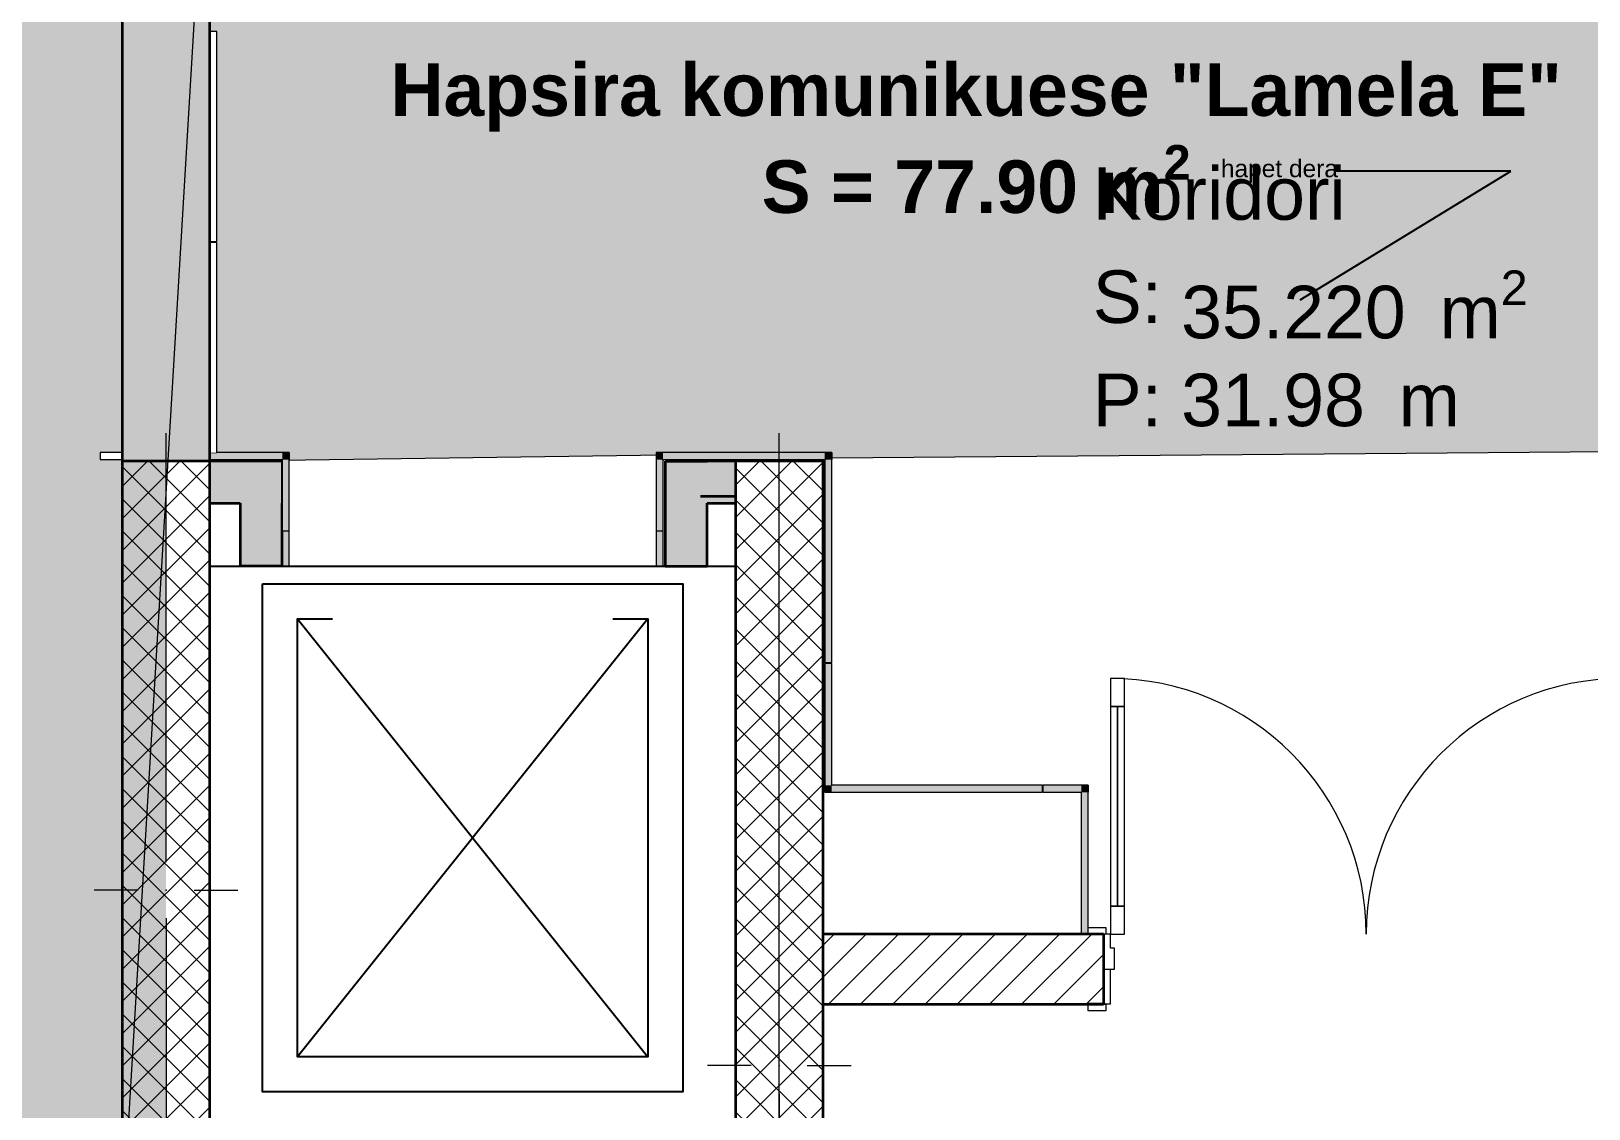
# Model space of a CAD drawing. Header units: millimetres. Extents: x -5491 to 122470, y -101890 to 30952.
# Drawn here: x 11340 to 15785, y -13250 to -10173 of the extents above; entities that cross this region are included whole.
import ezdxf
from ezdxf.enums import TextEntityAlignment as Align

# ---------------------------------------------------------------- set-up
doc = ezdxf.new("R2010")
doc.units = ezdxf.units.MM
doc.header["$MEASUREMENT"] = 0
doc.linetypes.add('Wipeout_Contour', pattern=[1000, 0, -1000])
for name, color, linetype in [('-  Pllakat_koridore_E', 7, 'Continuous'), ('- lokalet e', 7, 'Continuous'), ('- Pllakat_koridore_CD', 7, 'Continuous'), ('A - Muret', 7, 'Continuous'), ('A - Pllaka Suteren', 7, 'Continuous'), ('A - Shtyllat', 7, 'Continuous')]:
    doc.layers.add(name, color=color, linetype=linetype)
for name, color, linetype, lineweight, true_color in [('-  Pllakat_koridore_E_Pen_No__145', 7, 'Continuous', 20, 0x0077b0), ('- Pllakat_koridore_CD_Pen_No__145', 7, 'Continuous', 20, 0x0077b0), ('A - Fill Zone_Pen_No__82', 7, 'Continuous', 20, 0xaaaaaa), ('Annotation - Label_Pen_No__4', 7, 'Continuous', 20, 0x029e21), ('ARCHICAD Doors_Pen_No__108', 7, 'Continuous', 13, 0xfd8379)]:
    doc.layers.add(name, color=color, linetype=linetype, lineweight=lineweight, true_color=true_color)
for name, color, linetype, lineweight in [('-  Pllakat_koridore_E_Pen_No__7', 7, 'Continuous', 35), ('- lokalet e_Pen_No__132', 255, 'Continuous', 0), ('0_Pen_No__132', 255, 'Continuous', 0), ('2D Drafting - General_Pen_No__42', 8, 'Continuous', 25), ('A - Muret_Pen_No__7', 7, 'Continuous', 35), ('A - Pllaka Suteren_Pen_No__42', 8, 'Continuous', 25), ('A - Shtyllat_Pen_No__1', 7, 'Continuous', 13), ('A - Shtyllat_Pen_No__7', 7, 'Continuous', 35), ('Annotation - Text_Pen_No__42', 8, 'Continuous', 25), ('ARCHICAD Zone Stamps_Pen_No__1', 7, 'Continuous', 13)]:
    doc.layers.add(name, color=color, linetype=linetype, lineweight=lineweight)
doc.styles.add('GENERATED_STYLE_1', font='')
doc.styles.add('GENERATED_STYLE_2', font='')
doc.styles.get('GENERATED_STYLE_1').set_extended_font_data('Arial')
doc.styles.get('GENERATED_STYLE_2').set_extended_font_data('Arial', bold=True)
doc.dimstyles.new('GENERATED_STYLE__5', dxfattribs={"dimtxt": 0.18, "dimasz": 91.2, "dimexe": 0.18, "dimexo": 0.0625, "dimgap": 0, "dimtad": 0, "dimtih": 1, "dimtoh": 1, "dimdec": 4, "dimzin": 0, "dimdsep": 46, "dimcen": 0.09, "dimadec": 0, "dimazin": 0, "dimtfac": 1, "dimtdec": 4, "dimtmove": 0, "dimatfit": 3, "dimldrblk": 'ARROWHEAD_5', "dimfxl": 1, "dimtolj": 1, "dimtzin": 0, "dimarcsym": 0})
pattern_1 = [(45, (0, 0), (-45.96194, 45.96194), [])]
pattern_2 = [(45, (0, 0), (-45.96194, 45.96194), []), (135, (0, 0), (45.96194, 45.96194), [])]

# ---------------------------------------------------------------- blocks, each defined once
blk = doc.blocks.new('Banjo_A - P26_3', base_point=(8468.8, -14650.8))
at = {"layer": '- lokalet e', "linetype": 'Continuous', "lineweight": 0, "true_color": 0x3f3f3f}
blk.add_hatch(color=250, dxfattribs=at).paths.add_polyline_path([(13322.5, -18945.8), (13350, -19000.8), (13350, -13600.8), (11600, -13600.8), (11850, -9400.8), (13600, -9400.8), (13600, 0), (0, 0), (55, -8580.8), (-1795, -8580.8), (-1795, -18945.8)])
at = {"layer": 'ARCHICAD Zone Stamps_Pen_No__1', "color": 7, "lineweight": 13, "style": 'GENERATED_STYLE_1'}
for tag, p in [('DUMMY_849', (8344.1, -14238.3)), ('ROOM_NAME', (7820.3, -14272.5)), ('floorCode', (7820.3, -14567.2)), ('stFloorCovering', (8083.6, -14567.2)), ('measuredAreaCode', (7820.3, -14861.8))]:
    blk.add_attdef(tag, text='', height=150, dxfattribs=at).set_placement(p, align=Align.TOP_LEFT)
blk = doc.blocks.new('Koridori_A - P34_11', base_point=(14961.2, -10939.6))
at = {"linetype": 'Continuous', "lineweight": 0, "true_color": 0x3f3f3f}
blk.add_hatch(color=250, dxfattribs=at).paths.add_polyline_path([(13624.7, -11391.5), (16668.7, -11366.7), (16668.7, -11375.9), (18645, -11375.9), (18650, -9420.8), (16625, -9400.8), (16625, -2200), (13600, -2200), (13600, -9400.8), (11850, -9400.8), (11850, -11400.8), (13625, -11375.9)])
at = {"layer": 'ARCHICAD Zone Stamps_Pen_No__1', "color": 7, "lineweight": 13, "char_height": 150, "attachment_point": 1, "style": 'GENERATED_STYLE_1'}
for s, insert in [('\\A1;{\\pql;\\pt0,50;\\fArial|b0|i0|c0|p34;35.220\\fArial|b0|i0|c0|p34;\\A1{\\H.66x;\\S^  ;}\\fArial|b0|i0|c0|p34; m\\fArial|b0|i0|c0|p34;\\A1{\\H.66x;\\S2^  ;}}', (14621.9, -10856)), ('\\A1;{\\pql;\\pt0,50;\\fArial|b0|i0|c0|p34;31.98\\fArial|b0|i0|c0|p34;\\A1{\\H.66x;\\S^  ;}\\fArial|b0|i0|c0|p34; m\\fArial|b0|i0|c0|p34;\\A1{\\H.66x;\\S^  ;}}', (14621.9, -11150.7))]:
    blk.add_mtext(s, dxfattribs=dict(at, insert=insert))
at = {"layer": 'ARCHICAD Zone Stamps_Pen_No__1', "color": 7, "lineweight": 13, "style": 'GENERATED_STYLE_1'}
for tag, p in [('DUMMY_849', (15075.9, -10527.1)), ('ROOM_NAME', (14369.6, -10561.4)), ('measuredAreaCode', (14369.6, -10856)), ('perimeterCode', (14369.6, -11150.7))]:
    blk.add_attdef(tag, text='', height=150, dxfattribs=at).set_placement(p, align=Align.TOP_LEFT)
blk = doc.blocks.new('Slab_1', base_point=(-1850, -19000.8))
at = {"layer": 'A - Pllaka Suteren_Pen_No__42', "color": 8, "linetype": 'Continuous', "lineweight": 25, "flags": 128}
blk.add_lwpolyline([(11850, -13600.8), (11850, -11700.8), (13350, -11700.8), (13350, -13600.8)], close=True, dxfattribs=at)
blk = doc.blocks.new('Wall_5', base_point=(11700, -11400.8))
at = {"layer": 'A - Muret', "linetype": 'Continuous', "lineweight": 0, "true_color": 0x000000}
for points in [[(11850, -11400.8), (11850, -11520.8), (11936.6, -11520.8), (11936.6, -11400.8)], [(11936.6, -11520.8), (12056.6, -11520.8), (12056.6, -11400.8)], [(11936.6, -11520.8), (12056.6, -11400.8), (11936.6, -11400.8)]]:
    blk.add_hatch(color=18, dxfattribs=at).paths.add_polyline_path(points)
at = {"layer": 'A - Muret_Pen_No__7', "color": 7, "linetype": 'Continuous', "lineweight": 35, "flags": 128}
for points in [[(12056.6, -11400.8), (11850, -11400.8)], [(12056.6, -11400.8), (12056.6, -11520.8)], [(11850, -11520.8), (11936.6, -11520.8)]]:
    blk.add_lwpolyline(points, dxfattribs=at)
blk = doc.blocks.new('Wall_6', base_point=(12056.6, -11400.8))
at = {"layer": 'A - Muret', "linetype": 'Continuous', "lineweight": 0, "true_color": 0x000000}
blk.add_hatch(color=18, dxfattribs=at).paths.add_polyline_path([(11936.6, -11520.8), (11936.6, -11700.8), (12056.6, -11700.8), (12056.6, -11520.8)])
at = {"layer": 'A - Muret_Pen_No__7', "color": 7, "linetype": 'Continuous', "lineweight": 35, "flags": 128}
for points in [[(11936.6, -11520.8), (11936.6, -11700.8)], [(12056.6, -11700.8), (12056.6, -11520.8)], [(12056.6, -11700.8), (11936.6, -11700.8)]]:
    blk.add_lwpolyline(points, dxfattribs=at)
blk = doc.blocks.new('Wall_7', base_point=(13149.2, -11700.8))
at = {"layer": 'A - Muret', "linetype": 'Continuous', "lineweight": 0, "true_color": 0x000000}
for points in [[(13269.2, -11400.8), (13149.2, -11400.8), (13269.2, -11520.8)], [(13269.2, -11520.8), (13149.2, -11400.8), (13149.2, -11520.8)], [(13149.2, -11520.8), (13149.2, -11700.8), (13269.2, -11700.8), (13269.2, -11520.8)]]:
    blk.add_hatch(color=18, dxfattribs=at).paths.add_polyline_path(points)
at = {"layer": 'A - Muret_Pen_No__7', "color": 7, "linetype": 'Continuous', "lineweight": 35, "flags": 128}
for points in [[(13149.2, -11400.8), (13269.2, -11400.8)], [(13149.2, -11400.8), (13149.2, -11700.8)], [(13269.2, -11700.8), (13269.2, -11520.8)], [(13149.2, -11700.8), (13269.2, -11700.8)]]:
    blk.add_lwpolyline(points, dxfattribs=at)
blk = doc.blocks.new('Wall_8', base_point=(13149.2, -11400.8))
at = {"layer": 'A - Muret', "linetype": 'Continuous', "lineweight": 0, "true_color": 0x000000}
blk.add_hatch(color=18, dxfattribs=at).paths.add_polyline_path([(13269.2, -11520.8), (13350, -11520.8), (13350, -11400.8), (13269.2, -11400.8)])
at = {"layer": 'A - Muret_Pen_No__7', "color": 7, "linetype": 'Continuous', "lineweight": 35, "flags": 128}
for points in [[(13350, -11400.8), (13269.2, -11400.8)], [(13269.2, -11520.8), (13350, -11520.8)]]:
    blk.add_lwpolyline(points, dxfattribs=at)
blk = doc.blocks.new('Wall_35', base_point=(13250, -11400.8))
at = {"layer": 'A - Muret', "linetype": 'Continuous', "lineweight": 0, "true_color": 0x000000}
blk.add_hatch(color=18, dxfattribs=at).paths.add_polyline_path([(13350, -11400.8), (13250, -11400.8), (13250, -11500.8), (13350, -11500.8)])
at = {"layer": 'A - Muret_Pen_No__7', "color": 7, "linetype": 'Continuous', "lineweight": 35, "flags": 128}
for points in [[(13350, -11400.8), (13250, -11400.8)], [(13250, -11500.8), (13350, -11500.8)]]:
    blk.add_lwpolyline(points, dxfattribs=at)
blk = doc.blocks.new('Wall_60', base_point=(12076.6, -11375.9))
at = {"color": 254, "linetype": 'Wipeout_Contour', "lineweight": 0, "ltscale": 64926.386898}
blk.add_wipeout([(11600, -11375.9), (11536.6, -11375.9), (11536.6, -11395.9), (11600, -11395.9)], dxfattribs=at).dxf.layer = '-  Pllakat_koridore_E'
at = {"color": 254, "linetype": 'Wipeout_Contour', "lineweight": 0, "ltscale": 49785.34967}
blk.add_wipeout([(12056.6, -11395.9), (12076.6, -11395.9), (12076.6, -11375.9)], dxfattribs=at).dxf.layer = '-  Pllakat_koridore_E'
at = {"layer": '-  Pllakat_koridore_E_Pen_No__145', "color": 144, "linetype": 'Continuous', "lineweight": 20, "true_color": 0x0077b0, "flags": 128}
for points in [[(11600, -11375.9), (11536.6, -11375.9)], [(11536.6, -11375.9), (11536.6, -11395.9)], [(11536.6, -11395.9), (11600, -11395.9)]]:
    blk.add_lwpolyline(points, dxfattribs=at)
at = {"layer": '-  Pllakat_koridore_E_Pen_No__7', "color": 7, "linetype": 'Continuous', "lineweight": 35}
blk.add_line((11600, -11375.9), (11600, -11395.9), dxfattribs=at)
at = {"color": 254, "linetype": 'Wipeout_Contour', "lineweight": 0, "ltscale": 49757.118337}
blk.add_wipeout([(12056.6, -11395.9), (12076.6, -11375.9), (12056.6, -11375.9)], dxfattribs=at).dxf.layer = '-  Pllakat_koridore_E'
at = {"color": 254, "linetype": 'Wipeout_Contour', "lineweight": 0, "ltscale": 66033.345947}
blk.add_wipeout([(11850, -11395.9), (12056.6, -11395.9), (12056.6, -11375.9), (11850, -11375.9)], dxfattribs=at).dxf.layer = '-  Pllakat_koridore_E'
at = {"layer": '-  Pllakat_koridore_E_Pen_No__145', "color": 144, "linetype": 'Continuous', "lineweight": 20, "true_color": 0x0077b0, "flags": 128}
for points in [[(12076.6, -11375.9), (11870, -11375.9)], [(12076.6, -11375.9), (12076.6, -11395.9)], [(11850, -11395.9), (12056.6, -11395.9)]]:
    blk.add_lwpolyline(points, dxfattribs=at)
at = {"layer": '-  Pllakat_koridore_E_Pen_No__7', "color": 7, "linetype": 'Continuous', "lineweight": 35}
blk.add_line((11850, -11395.9), (11850, -11375.9), dxfattribs=at)
blk = doc.blocks.new('Wall_61', base_point=(12076.6, -11375.9))
at = {"color": 254, "linetype": 'Wipeout_Contour', "lineweight": 0, "ltscale": 66671.870225}
blk.add_wipeout([(12056.6, -11395.9), (12056.6, -11600.8), (12076.6, -11600.8), (12076.6, -11395.9)], dxfattribs=at).dxf.layer = '-  Pllakat_koridore_E'
at = {"layer": '-  Pllakat_koridore_E_Pen_No__145', "color": 144, "linetype": 'Continuous', "lineweight": 20, "true_color": 0x0077b0, "flags": 128}
for points in [[(12056.6, -11395.9), (12056.6, -11600.8)], [(12076.6, -11600.8), (12076.6, -11395.9)], [(12076.6, -11600.8), (12056.6, -11600.8)]]:
    blk.add_lwpolyline(points, dxfattribs=at)
blk = doc.blocks.new('Wall_62', base_point=(13625, -11375.9))
at = {"color": 254, "linetype": 'Wipeout_Contour', "lineweight": 0, "ltscale": 52145.56883}
blk.add_wipeout([(13123.7, -11395.9), (13143.7, -11395.9), (13123.7, -11375.9)], dxfattribs=at).dxf.layer = '-  Pllakat_koridore_E'
at = {"color": 254, "linetype": 'Wipeout_Contour', "lineweight": 0, "ltscale": 53259.316814}
blk.add_wipeout([(13605, -11395.9), (13625, -11395.9), (13625, -11375.9)], dxfattribs=at).dxf.layer = '-  Pllakat_koridore_E'
at = {"color": 254, "linetype": 'Wipeout_Contour', "lineweight": 0, "ltscale": 53231.269898}
blk.add_wipeout([(13605, -11395.9), (13625, -11375.9), (13605, -11375.9)], dxfattribs=at).dxf.layer = '-  Pllakat_koridore_E'
at = {"color": 254, "linetype": 'Wipeout_Contour', "lineweight": 0, "ltscale": 70260.557485}
blk.add_wipeout([(13143.7, -11395.9), (13605, -11395.9), (13605, -11375.9), (13143.7, -11375.9)], dxfattribs=at).dxf.layer = '-  Pllakat_koridore_E'
at = {"layer": '-  Pllakat_koridore_E_Pen_No__145', "color": 144, "linetype": 'Continuous', "lineweight": 20, "true_color": 0x0077b0, "flags": 128}
blk.add_lwpolyline([(13625, -11375.9), (13625, -11395.9)], dxfattribs=at)
at = {"color": 254, "linetype": 'Wipeout_Contour', "lineweight": 0, "ltscale": 52146.169252}
blk.add_wipeout([(13143.7, -11375.9), (13123.7, -11375.9), (13143.7, -11395.9)], dxfattribs=at).dxf.layer = '-  Pllakat_koridore_E'
at = {"layer": '-  Pllakat_koridore_E_Pen_No__145', "color": 144, "linetype": 'Continuous', "lineweight": 20, "true_color": 0x0077b0, "flags": 128}
for points in [[(13123.7, -11375.9), (13123.7, -11395.9)], [(13625, -11375.9), (13123.7, -11375.9)], [(13143.7, -11395.9), (13605, -11395.9)]]:
    blk.add_lwpolyline(points, dxfattribs=at)
blk = doc.blocks.new('Wall_63', base_point=(13143.7, -11375.9))
at = {"color": 254, "linetype": 'Wipeout_Contour', "lineweight": 0, "ltscale": 69824.042106}
blk.add_wipeout([(13123.7, -11395.9), (13123.7, -11600.8), (13143.7, -11600.8), (13143.7, -11395.9)], dxfattribs=at).dxf.layer = '-  Pllakat_koridore_E'
at = {"layer": '-  Pllakat_koridore_E_Pen_No__145', "color": 144, "linetype": 'Continuous', "lineweight": 20, "true_color": 0x0077b0, "flags": 128}
for points in [[(13123.7, -11395.9), (13123.7, -11600.8)], [(13143.7, -11600.8), (13143.7, -11395.9)], [(13143.7, -11600.8), (13123.7, -11600.8)]]:
    blk.add_lwpolyline(points, dxfattribs=at)
blk = doc.blocks.new('Wall_64', base_point=(13625, -12325.8))
at = {"color": 254, "linetype": 'Wipeout_Contour', "lineweight": 0, "ltscale": 55102.801437}
blk.add_wipeout([(13625, -12325.8), (13605, -12325.8), (13605, -12345.8)], dxfattribs=at).dxf.layer = '-  Pllakat_koridore_E'
at = {"color": 254, "linetype": 'Wipeout_Contour', "lineweight": 0, "ltscale": 74417.025404}
blk.add_wipeout([(13625, -12345.8), (14225, -12345.8), (14225, -12325.8), (13625, -12325.8)], dxfattribs=at).dxf.layer = '-  Pllakat_koridore_E'
at = {"layer": '-  Pllakat_koridore_E_Pen_No__145', "color": 144, "linetype": 'Continuous', "lineweight": 20, "true_color": 0x0077b0, "flags": 128}
blk.add_lwpolyline([(14225, -12325.8), (14225, -12345.8)], dxfattribs=at)
at = {"color": 254, "linetype": 'Wipeout_Contour', "lineweight": 0, "ltscale": 55130.981786}
blk.add_wipeout([(13625, -12325.8), (13605, -12345.8), (13625, -12345.8)], dxfattribs=at).dxf.layer = '-  Pllakat_koridore_E'
at = {"layer": '-  Pllakat_koridore_E_Pen_No__145', "color": 144, "linetype": 'Continuous', "lineweight": 20, "true_color": 0x0077b0, "flags": 128}
for points in [[(13605, -12345.8), (13605, -12325.8)], [(13605, -12345.8), (14225, -12345.8)], [(14225, -12325.8), (13625, -12325.8)]]:
    blk.add_lwpolyline(points, dxfattribs=at)
blk = doc.blocks.new('Wall_65', base_point=(14227, -12325.8))
at = {"color": 254, "linetype": 'Wipeout_Contour', "lineweight": 0, "ltscale": 56777.464963}
blk.add_wipeout([(14337, -12345.8), (14357, -12345.8), (14357, -12325.8)], dxfattribs=at).dxf.layer = '-  Pllakat_koridore_E'
at = {"color": 254, "linetype": 'Wipeout_Contour', "lineweight": 0, "ltscale": 56749.366985}
blk.add_wipeout([(14337, -12345.8), (14357, -12325.8), (14337, -12325.8)], dxfattribs=at).dxf.layer = '-  Pllakat_koridore_E'
at = {"color": 254, "linetype": 'Wipeout_Contour', "lineweight": 0, "ltscale": 75487.731039}
blk.add_wipeout([(14337, -12325.8), (14227, -12325.8), (14227, -12345.8), (14337, -12345.8)], dxfattribs=at).dxf.layer = '-  Pllakat_koridore_E'
at = {"layer": '-  Pllakat_koridore_E_Pen_No__145', "color": 144, "linetype": 'Continuous', "lineweight": 20, "true_color": 0x0077b0, "flags": 128}
for points in [[(14357, -12325.8), (14227, -12325.8)], [(14227, -12325.8), (14227, -12345.8)], [(14227, -12345.8), (14337, -12345.8)], [(14357, -12325.8), (14357, -12345.8)]]:
    blk.add_lwpolyline(points, dxfattribs=at)
blk = doc.blocks.new('Wall_66', base_point=(13625, -11375.9))
at = {"color": 254, "linetype": 'Wipeout_Contour', "lineweight": 0, "ltscale": 71774.850474}
blk.add_wipeout([(13605, -11395.9), (13605, -11975.9), (13625, -11975.9), (13625, -11395.9)], dxfattribs=at).dxf.layer = '-  Pllakat_koridore_E'
at = {"layer": '-  Pllakat_koridore_E_Pen_No__145', "color": 144, "linetype": 'Continuous', "lineweight": 20, "true_color": 0x0077b0, "flags": 128}
for points in [[(13605, -11395.9), (13605, -11975.9)], [(13625, -11975.9), (13625, -11395.9)], [(13625, -11975.9), (13605, -11975.9)]]:
    blk.add_lwpolyline(points, dxfattribs=at)
blk = doc.blocks.new('Wall_67', base_point=(13625, -11977.9))
at = {"color": 254, "linetype": 'Wipeout_Contour', "lineweight": 0, "ltscale": 72998.959098}
blk.add_wipeout([(13625, -12325.8), (13625, -11977.9), (13605, -11977.9), (13605, -12325.8)], dxfattribs=at).dxf.layer = '-  Pllakat_koridore_E'
at = {"layer": '-  Pllakat_koridore_E_Pen_No__145', "color": 144, "linetype": 'Continuous', "lineweight": 20, "true_color": 0x0077b0, "flags": 128}
for points in [[(13605, -11977.9), (13605, -12325.8)], [(13625, -11977.9), (13605, -11977.9)], [(13625, -12325.8), (13625, -11977.9)]]:
    blk.add_lwpolyline(points, dxfattribs=at)
blk = doc.blocks.new('Wall_68', base_point=(14357, -12325.8))
at = {"color": 254, "linetype": 'Wipeout_Contour', "lineweight": 0, "ltscale": 76243.884506}
blk.add_wipeout([(14337, -12345.8), (14337, -12750.8), (14357, -12750.8), (14357, -12345.8)], dxfattribs=at).dxf.layer = '-  Pllakat_koridore_E'
at = {"layer": '-  Pllakat_koridore_E_Pen_No__145', "color": 144, "linetype": 'Continuous', "lineweight": 20, "true_color": 0x0077b0, "flags": 128}
for points in [[(14337, -12345.8), (14337, -12750.8)], [(14357, -12750.8), (14357, -12345.8)], [(14357, -12750.8), (14337, -12750.8)]]:
    blk.add_lwpolyline(points, dxfattribs=at)
blk = doc.blocks.new('Wall_79', base_point=(12076.6, -11375.9))
at = {"layer": '-  Pllakat_koridore_E_Pen_No__145', "linetype": 'Continuous', "lineweight": 0, "true_color": 0x0077b0}
for points in [[(12056.6, -11375.9), (11850, -11375.9), (11850, -11395.9), (12056.6, -11395.9)], [(12056.6, -11395.9), (12076.6, -11395.9), (12076.6, -11375.9)], [(12056.6, -11395.9), (12076.6, -11375.9), (12056.6, -11375.9)]]:
    blk.add_hatch(color=144, dxfattribs=at).paths.add_polyline_path(points)
at = {"layer": '-  Pllakat_koridore_E_Pen_No__145', "color": 144, "linetype": 'Continuous', "lineweight": 20, "true_color": 0x0077b0, "flags": 128}
for points in [[(12076.6, -11375.9), (11850, -11375.9)], [(11850, -11375.9), (11850, -11395.9)], [(12076.6, -11375.9), (12076.6, -11395.9)], [(11850, -11395.9), (12056.6, -11395.9)]]:
    blk.add_lwpolyline(points, dxfattribs=at)
blk = doc.blocks.new('Wall_80', base_point=(12076.6, -11375.9))
at = {"layer": '-  Pllakat_koridore_E_Pen_No__145', "linetype": 'Continuous', "lineweight": 0, "true_color": 0x0077b0}
blk.add_hatch(color=144, dxfattribs=at).paths.add_polyline_path([(12056.6, -11395.9), (12056.6, -11700.8), (12076.6, -11700.8), (12076.6, -11395.9)])
at = {"layer": '-  Pllakat_koridore_E_Pen_No__145', "color": 144, "linetype": 'Continuous', "lineweight": 20, "true_color": 0x0077b0, "flags": 128}
for points in [[(12056.6, -11395.9), (12056.6, -11700.8)], [(12076.6, -11700.8), (12076.6, -11395.9)], [(12076.6, -11700.8), (12056.6, -11700.8)]]:
    blk.add_lwpolyline(points, dxfattribs=at)
blk = doc.blocks.new('Wall_81', base_point=(13625, -11375.9))
at = {"layer": '-  Pllakat_koridore_E_Pen_No__145', "linetype": 'Continuous', "lineweight": 0, "true_color": 0x0077b0}
for points in [[(13123.7, -11395.9), (13143.7, -11395.9), (13123.7, -11375.9)], [(13143.7, -11375.9), (13123.7, -11375.9), (13143.7, -11395.9)], [(13143.7, -11395.9), (13605, -11395.9), (13605, -11375.9), (13143.7, -11375.9)], [(13605, -11395.9), (13625, -11395.9), (13625, -11375.9)], [(13605, -11395.9), (13625, -11375.9), (13605, -11375.9)]]:
    blk.add_hatch(color=144, dxfattribs=at).paths.add_polyline_path(points)
at = {"layer": '-  Pllakat_koridore_E_Pen_No__145', "color": 144, "linetype": 'Continuous', "lineweight": 20, "true_color": 0x0077b0, "flags": 128}
for points in [[(13123.7, -11375.9), (13123.7, -11395.9)], [(13625, -11375.9), (13123.7, -11375.9)], [(13625, -11375.9), (13625, -11395.9)], [(13143.7, -11395.9), (13605, -11395.9)]]:
    blk.add_lwpolyline(points, dxfattribs=at)
blk = doc.blocks.new('Wall_82', base_point=(13143.7, -11375.9))
at = {"layer": '-  Pllakat_koridore_E_Pen_No__145', "linetype": 'Continuous', "lineweight": 0, "true_color": 0x0077b0}
blk.add_hatch(color=144, dxfattribs=at).paths.add_polyline_path([(13123.7, -11395.9), (13123.7, -11700.8), (13143.7, -11700.8), (13143.7, -11395.9)])
at = {"layer": '-  Pllakat_koridore_E_Pen_No__145', "color": 144, "linetype": 'Continuous', "lineweight": 20, "true_color": 0x0077b0, "flags": 128}
for points in [[(13123.7, -11395.9), (13123.7, -11700.8)], [(13143.7, -11700.8), (13143.7, -11395.9)], [(13143.7, -11700.8), (13123.7, -11700.8)]]:
    blk.add_lwpolyline(points, dxfattribs=at)
blk = doc.blocks.new('Wall_83', base_point=(13625, -12325.8))
at = {"layer": '-  Pllakat_koridore_E_Pen_No__145', "linetype": 'Continuous', "lineweight": 0, "true_color": 0x0077b0}
for points in [[(13625, -12325.8), (13605, -12325.8), (13605, -12345.8)], [(13625, -12325.8), (13605, -12345.8), (13625, -12345.8)], [(13625, -12345.8), (14225, -12345.8), (14225, -12325.8), (13625, -12325.8)]]:
    blk.add_hatch(color=144, dxfattribs=at).paths.add_polyline_path(points)
at = {"layer": '-  Pllakat_koridore_E_Pen_No__145', "color": 144, "linetype": 'Continuous', "lineweight": 20, "true_color": 0x0077b0, "flags": 128}
for points in [[(13605, -12345.8), (13605, -12325.8)], [(13605, -12345.8), (14225, -12345.8)], [(14225, -12325.8), (13625, -12325.8)], [(14225, -12325.8), (14225, -12345.8)]]:
    blk.add_lwpolyline(points, dxfattribs=at)
blk = doc.blocks.new('Wall_84', base_point=(14227, -12325.8))
at = {"layer": '-  Pllakat_koridore_E_Pen_No__145', "linetype": 'Continuous', "lineweight": 0, "true_color": 0x0077b0}
for points in [[(14337, -12325.8), (14227, -12325.8), (14227, -12345.8), (14337, -12345.8)], [(14337, -12345.8), (14357, -12345.8), (14357, -12325.8)], [(14337, -12345.8), (14357, -12325.8), (14337, -12325.8)]]:
    blk.add_hatch(color=144, dxfattribs=at).paths.add_polyline_path(points)
at = {"layer": '-  Pllakat_koridore_E_Pen_No__145', "color": 144, "linetype": 'Continuous', "lineweight": 20, "true_color": 0x0077b0, "flags": 128}
for points in [[(14357, -12325.8), (14227, -12325.8)], [(14227, -12325.8), (14227, -12345.8)], [(14227, -12345.8), (14337, -12345.8)], [(14357, -12325.8), (14357, -12345.8)]]:
    blk.add_lwpolyline(points, dxfattribs=at)
blk = doc.blocks.new('Wall_85', base_point=(13625, -11375.9))
at = {"layer": '-  Pllakat_koridore_E_Pen_No__145', "linetype": 'Continuous', "lineweight": 0, "true_color": 0x0077b0}
blk.add_hatch(color=144, dxfattribs=at).paths.add_polyline_path([(13605, -11395.9), (13605, -11975.9), (13625, -11975.9), (13625, -11395.9)])
at = {"layer": '-  Pllakat_koridore_E_Pen_No__145', "color": 144, "linetype": 'Continuous', "lineweight": 20, "true_color": 0x0077b0, "flags": 128}
for points in [[(13605, -11395.9), (13605, -11975.9)], [(13625, -11975.9), (13625, -11395.9)], [(13625, -11975.9), (13605, -11975.9)]]:
    blk.add_lwpolyline(points, dxfattribs=at)
blk = doc.blocks.new('Wall_86', base_point=(13625, -11977.9))
at = {"layer": '-  Pllakat_koridore_E_Pen_No__145', "linetype": 'Continuous', "lineweight": 0, "true_color": 0x0077b0}
blk.add_hatch(color=144, dxfattribs=at).paths.add_polyline_path([(13625, -12325.8), (13625, -11977.9), (13605, -11977.9), (13605, -12325.8)])
at = {"layer": '-  Pllakat_koridore_E_Pen_No__145', "color": 144, "linetype": 'Continuous', "lineweight": 20, "true_color": 0x0077b0, "flags": 128}
for points in [[(13605, -11977.9), (13605, -12325.8)], [(13625, -11977.9), (13605, -11977.9)], [(13625, -12325.8), (13625, -11977.9)]]:
    blk.add_lwpolyline(points, dxfattribs=at)
blk = doc.blocks.new('Wall_87', base_point=(14357, -12325.8))
at = {"layer": '-  Pllakat_koridore_E_Pen_No__145', "linetype": 'Continuous', "lineweight": 0, "true_color": 0x0077b0}
blk.add_hatch(color=144, dxfattribs=at).paths.add_polyline_path([(14337, -12345.8), (14337, -12750.8), (14357, -12750.8), (14357, -12345.8)])
at = {"layer": '-  Pllakat_koridore_E_Pen_No__145', "color": 144, "linetype": 'Continuous', "lineweight": 20, "true_color": 0x0077b0, "flags": 128}
for points in [[(14337, -12345.8), (14337, -12750.8)], [(14357, -12750.8), (14357, -12345.8)], [(14357, -12750.8), (14337, -12750.8)]]:
    blk.add_lwpolyline(points, dxfattribs=at)
blk = doc.blocks.new('Wall_161', base_point=(11850, -11375.9))
at = {"layer": '- Pllakat_koridore_CD_Pen_No__145', "linetype": 'Continuous', "lineweight": 0, "true_color": 0x0077b0}
blk.add_hatch(color=144, dxfattribs=at).paths.add_polyline_path([(11870, -11375.9), (11870, -10775.9), (11850, -10775.9), (11850, -11375.9)])
at = {"layer": '- Pllakat_koridore_CD_Pen_No__145', "color": 144, "linetype": 'Continuous', "lineweight": 20, "true_color": 0x0077b0, "flags": 128}
for points in [[(11870, -10775.9), (11850, -10775.9)], [(11850, -10775.9), (11850, -11375.9)], [(11870, -11375.9), (11870, -10775.9)], [(11850, -11375.9), (11870, -11375.9)]]:
    blk.add_lwpolyline(points, dxfattribs=at)
blk = doc.blocks.new('Wall_162', base_point=(11850, -11375.9))
at = {"color": 254, "linetype": 'Wipeout_Contour', "lineweight": 0, "ltscale": 64916.336936}
blk.add_wipeout([(11870, -11375.9), (11870, -10775.9), (11850, -10775.9), (11850, -11375.9)], dxfattribs=at).dxf.layer = '- Pllakat_koridore_CD'
at = {"layer": '- Pllakat_koridore_CD_Pen_No__145', "color": 144, "linetype": 'Continuous', "lineweight": 20, "true_color": 0x0077b0, "flags": 128}
for points in [[(11870, -10775.9), (11850, -10775.9)], [(11850, -10775.9), (11850, -11375.9)], [(11870, -11375.9), (11870, -10775.9)]]:
    blk.add_lwpolyline(points, dxfattribs=at)
blk = doc.blocks.new('Wall_163', base_point=(11850, -10773.9))
at = {"layer": '- Pllakat_koridore_CD_Pen_No__145', "linetype": 'Continuous', "lineweight": 0, "true_color": 0x0077b0}
blk.add_hatch(color=144, dxfattribs=at).paths.add_polyline_path([(11870, -10773.9), (11870, -10173.9), (11850, -10173.9), (11850, -10773.9)])
at = {"layer": '- Pllakat_koridore_CD_Pen_No__145', "color": 144, "linetype": 'Continuous', "lineweight": 20, "true_color": 0x0077b0, "flags": 128}
for points in [[(11870, -10173.9), (11850, -10173.9)], [(11850, -10173.9), (11850, -10773.9)], [(11870, -10773.9), (11870, -10173.9)], [(11850, -10773.9), (11870, -10773.9)]]:
    blk.add_lwpolyline(points, dxfattribs=at)
blk = doc.blocks.new('Wall_164', base_point=(11850, -10773.9))
at = {"color": 254, "linetype": 'Wipeout_Contour', "lineweight": 0, "ltscale": 63297.734274}
blk.add_wipeout([(11870, -10773.9), (11870, -10173.9), (11850, -10173.9), (11850, -10773.9)], dxfattribs=at).dxf.layer = '- Pllakat_koridore_CD'
at = {"layer": '- Pllakat_koridore_CD_Pen_No__145', "color": 144, "linetype": 'Continuous', "lineweight": 20, "true_color": 0x0077b0, "flags": 128}
for points in [[(11870, -10173.9), (11850, -10173.9)], [(11850, -10173.9), (11850, -10773.9)], [(11870, -10773.9), (11870, -10173.9)], [(11850, -10773.9), (11870, -10773.9)]]:
    blk.add_lwpolyline(points, dxfattribs=at)
blk = doc.blocks.new('ARROWHEAD_5')
at = {"linetype": 'Continuous', "lineweight": 0}
blk.add_hatch(color=0, dxfattribs=at).paths.add_polyline_path([(-1, 0.2679), (0, 0), (-1, -0.2679)])
at = {"color": 0, "linetype": 'Continuous', "lineweight": 0}
blk.add_line((0, 0), (-1, 0), dxfattribs=at)
blk = doc.blocks.new('Wall_175', base_point=(11850, -9400.8))
at = {"layer": 'A - Muret', "linetype": 'Continuous', "lineweight": 0, "true_color": 0x000000}
for points in [[(11600, -9150.8), (11850, -9400.8), (11850, -9150.8)], [(11850, -9400.8), (11600, -9150.8), (11600, -9400.8)], [(11600, -9400.8), (11600, -11375.9), (11850, -11375.9), (11850, -9400.8)], [(11600, -11395.9), (11850, -11395.9), (11850, -11375.9), (11600, -11375.9)], [(11600, -11395.9), (11600, -11400.8), (11850, -11400.8), (11850, -11395.9)]]:
    blk.add_hatch(color=18, dxfattribs=at).paths.add_polyline_path(points)
at = {"layer": '-  Pllakat_koridore_E_Pen_No__7', "color": 7, "linetype": 'Continuous', "lineweight": 35}
for p, q in [((11600, -11375.9), (11600, -11395.9)), ((11850, -11395.9), (11850, -11375.9))]:
    blk.add_line(p, q, dxfattribs=at)
at = {"layer": 'A - Muret_Pen_No__7', "color": 7, "linetype": 'Continuous', "lineweight": 35, "flags": 128}
for points in [[(11600, -9150.8), (11850, -9150.8)], [(11600, -9150.8), (11600, -11375.9)], [(11850, -11375.9), (11850, -9400.8)], [(11600, -11395.9), (11600, -11400.8)], [(11850, -11400.8), (11850, -11395.9)]]:
    blk.add_lwpolyline(points, dxfattribs=at)
blk = doc.blocks.new('Metal Double Door 25')
at = {"layer": 'ARCHICAD Doors_Pen_No__108', "color": 11, "linetype": 'Continuous', "lineweight": 13, "true_color": 0xfd8379}
for p, q in [((-730, 730), (-730, 650)), ((-690, 730), (-730, 730)), ((-690, 650), (-690, 730)), ((690, 650), (690, 730)), ((690, 730), (730, 730)), ((730, 730), (730, 650)), ((-730, 650), (-690, 650)), ((-710, 650), (-710, 80)), ((730, 650), (690, 650)), ((710, 650), (710, 80)), ((-690, 80), (-730, 80)), ((-730, 80), (-730, 0)), ((-690, 0), (-690, 80)), ((690, 0), (690, 80)), ((690, 80), (730, 80)), ((730, 80), (730, 0)), ((-793, 0), (-793, 19)), ((-793, 19), (-743, 19)), ((-743, 0), (-793, 0)), ((-750, 0), (-793, 0)), ((-750, 0), (-793, 0)), ((-730, 0), (-750, 0)), ((-750, 0), (-750, -100)), ((-750, 0), (-750, -100)), ((-750, 0), (-750, -100)), ((-743, 19), (-743, 0)), ((-730, -40), (-730, 0)), ((-730, 0), (-690, 0)), ((730, 0), (690, 0)), ((750, 0), (730, 0)), ((730, 0), (730, -40)), ((743, 19), (793, 19)), ((743, 0), (743, 19)), ((793, 0), (743, 0)), ((750, -100), (750, 0)), ((750, 0), (750, -100)), ((750, 0), (750, -100)), ((750, 0), (793, 0)), ((750, 0), (793, 0)), ((793, 19), (793, 0)), ((-718, -40), (-730, -40)), ((-718, -100), (-718, -40)), ((730, -40), (718, -40)), ((718, -40), (718, -100)), ((-750, -200), (-750, -100)), ((-750, -100), (-731, -100)), ((-750, -100), (-718, -100)), ((-750, -100), (-750, -200)), ((-750, -100), (-750, -200)), ((-731, -100), (-731, -200)), ((718, -100), (750, -100)), ((731, -200), (731, -100)), ((731, -100), (750, -100)), ((750, -100), (750, -200)), ((750, -100), (750, -200)), ((750, -100), (750, -200)), ((-793, -219), (-793, -200)), ((-793, -200), (-743, -200)), ((-750, -200), (-793, -200)), ((-750, -200), (-793, -200)), ((-743, -219), (-793, -219)), ((-731, -200), (-750, -200)), ((-743, -200), (-743, -219)), ((750, -200), (731, -200)), ((743, -200), (793, -200)), ((743, -219), (743, -200)), ((793, -219), (743, -219)), ((750, -200), (793, -200)), ((750, -200), (793, -200)), ((793, -200), (793, -219))]:
    blk.add_line(p, q, dxfattribs=at)
at = {"layer": 'ARCHICAD Doors_Pen_No__108', "color": 11, "linetype": 'Continuous', "lineweight": 13, "true_color": 0xfd8379, "flags": 128}
for points in [[(-730, 650), (-730, 80), (-710, 80), (-710, 650)], [(-710, 650), (-710, 80), (-690, 80), (-690, 650)], [(710, 650), (710, 80), (690, 80), (690, 650)], [(730, 650), (730, 80), (710, 80), (710, 650)]]:
    blk.add_lwpolyline(points, close=True, dxfattribs=at)
at = {"layer": 'ARCHICAD Doors_Pen_No__108', "color": 11, "linetype": 'Continuous', "lineweight": 13, "true_color": 0xfd8379}
for centre, start, end in [((-730, 0), 0, 90), ((730, 0), 90, 180)]:
    blk.add_arc(centre, 730, start, end, dxfattribs=at)
blk = doc.blocks.new('Wall_193', base_point=(13600, -12950.8))
at = {"layer": 'A - Muret', "linetype": 'Continuous', "lineweight": 0, "true_color": 0x000000}
h = blk.add_hatch(dxfattribs=at)
h.set_pattern_fill('Common_Brick', color=18, style=0, pattern_type=2)
h.set_pattern_definition(pattern_1)
h.paths.add_polyline_path([(13600, -12950.8), (14400, -12950.8), (14400, -12750.8), (13600, -12750.8)])
h = blk.add_hatch(dxfattribs=at)
h.set_pattern_fill('Common_Brick', color=18, style=0, pattern_type=2)
h.set_pattern_definition(pattern_1)
h.paths.add_polyline_path([(15900, -12750.8), (15900, -12950.8), (16700, -12950.8), (16700, -12750.8)])
at = {"layer": 'A - Muret_Pen_No__7', "color": 7, "linetype": 'Continuous', "lineweight": 35}
for p, q in [((14400, -12750.8), (14357, -12750.8)), ((14400, -12750.8), (14400, -12850.8)), ((15900, -12750.8), (15943, -12750.8)), ((15900, -12750.8), (15900, -12850.8)), ((14400, -12850.8), (14400, -12950.8)), ((15900, -12850.8), (15900, -12950.8)), ((14400, -12950.8), (14357, -12950.8)), ((15900, -12950.8), (15943, -12950.8))]:
    blk.add_line(p, q, dxfattribs=at)
at = {"layer": 'A - Muret_Pen_No__7', "color": 7, "linetype": 'Continuous', "lineweight": 35, "flags": 128}
for points in [[(14400, -12750.8), (13600, -12750.8)], [(16700, -12750.8), (15900, -12750.8)], [(13600, -12950.8), (14400, -12950.8)], [(15900, -12950.8), (16700, -12950.8)]]:
    blk.add_lwpolyline(points, dxfattribs=at)
at = {"layer": 'ARCHICAD Doors_Pen_No__108', "color": 11, "linetype": 'Continuous', "lineweight": 13, "true_color": 0xfd8379, "zscale": 1000}
blk.add_blockref('Metal Double Door 25', (15150, -12750.8), dxfattribs=at)
blk = doc.blocks.new('Column_14', base_point=(13475, -15200.8))
at = {"layer": 'A - Shtyllat', "linetype": 'Continuous', "lineweight": 0, "true_color": 0x000000}
h = blk.add_hatch(dxfattribs=at)
h.set_pattern_fill('Concrete_Block', color=18, style=0, pattern_type=2)
h.set_pattern_definition(pattern_2)
h.paths.add_polyline_path([(13350, -19000.8), (13600, -19000.8), (13600, -11400.8), (13350, -11400.8)])
at = {"layer": 'A - Shtyllat_Pen_No__1', "color": 7, "linetype": 'Continuous', "lineweight": 13}
blk.add_line((13475, -15120.8), (13475, -11320.8), dxfattribs=at)
at = {"layer": 'A - Shtyllat_Pen_No__7', "color": 7, "linetype": 'Continuous', "lineweight": 35, "flags": 128}
blk.add_lwpolyline([(13350, -19000.8), (13600, -19000.8), (13600, -11400.8), (13350, -11400.8)], close=True, dxfattribs=at)
blk = doc.blocks.new('Column_17', base_point=(13475, -13125.8))
at = {"layer": 'A - Shtyllat', "linetype": 'Continuous', "lineweight": 0, "true_color": 0x000000}
h = blk.add_hatch(dxfattribs=at)
h.set_pattern_fill('Concrete_Block', color=18, style=0, pattern_type=2)
h.set_pattern_definition(pattern_2)
h.paths.add_polyline_path([(13350, -14850.8), (13600, -14850.8), (13600, -11400.8), (13350, -11400.8)])
at = {"layer": 'A - Shtyllat_Pen_No__1', "color": 7, "linetype": 'Continuous', "lineweight": 13}
for p, q in [((13475, -13045.8), (13475, -11320.8)), ((13395, -13125.8), (13270, -13125.8)), ((13555, -13125.8), (13680, -13125.8)), ((13475, -13205.8), (13475, -14930.8))]:
    blk.add_line(p, q, dxfattribs=at)
blk.add_point((13475, -13125.8), dxfattribs=at)
at = {"layer": 'A - Shtyllat_Pen_No__7', "color": 7, "linetype": 'Continuous', "lineweight": 35, "flags": 128}
blk.add_lwpolyline([(13350, -14850.8), (13600, -14850.8), (13600, -11400.8), (13350, -11400.8)], close=True, dxfattribs=at)
blk = doc.blocks.new('Column_19', base_point=(11725, -12625.8))
at = {"layer": 'A - Shtyllat', "linetype": 'Continuous', "lineweight": 0, "true_color": 0x000000}
h = blk.add_hatch(dxfattribs=at)
h.set_pattern_fill('Concrete_Block', color=18, style=0, pattern_type=2)
h.set_pattern_definition(pattern_2)
h.paths.add_polyline_path([(11600, -13850.8), (11850, -13850.8), (11850, -11400.8), (11600, -11400.8)])
at = {"layer": 'A - Shtyllat_Pen_No__1', "color": 7, "linetype": 'Continuous', "lineweight": 13}
for p, q in [((11725, -12545.8), (11725, -11320.8)), ((11645, -12625.8), (11520, -12625.8)), ((11805, -12625.8), (11930, -12625.8)), ((11725, -12705.8), (11725, -13930.8))]:
    blk.add_line(p, q, dxfattribs=at)
blk.add_point((11725, -12625.8), dxfattribs=at)
at = {"layer": 'A - Shtyllat_Pen_No__7', "color": 7, "linetype": 'Continuous', "lineweight": 35, "flags": 128}
blk.add_lwpolyline([(11600, -13850.8), (11850, -13850.8), (11850, -11400.8), (11600, -11400.8)], close=True, dxfattribs=at)

msp = doc.modelspace()

# ---------------------------------------------------------------- hatches: boundary and pattern name
at = {"layer": 'A - Fill Zone_Pen_No__82', "linetype": 'Continuous', "lineweight": 0, "true_color": 0x111111}
msp.add_hatch(color=250, dxfattribs=at).paths.add_polyline_path([(-1850, -19000.8), (-1850, -8550.8), (0, -8550.8), (0, 0), (13600, 0), (13600, -9400.8), (11850, -9400.8), (11850, -11400.8), (11725, -11400.8), (11725, -13725.8), (13475, -13725.8), (13475, -19000.8)])

# ---------------------------------------------------------------- linework, layer by layer
at = {"layer": '- lokalet e_Pen_No__132', "color": 255, "linetype": 'Continuous', "lineweight": 0, "flags": 128}
msp.add_lwpolyline([(13322.5, -18945.8), (13350, -19000.8), (13350, -13600.8), (11600, -13600.8), (11850, -9400.8), (13600, -9400.8), (13600, 0), (0, 0), (55, -8580.8), (-1795, -8580.8), (-1795, -18945.8)], close=True, dxfattribs=at)
at = {"layer": '0_Pen_No__132', "color": 255, "linetype": 'Continuous', "lineweight": 0, "flags": 128}
msp.add_lwpolyline([(13624.7, -11391.5), (16668.7, -11366.7), (16668.7, -11375.9), (18645, -11375.9), (18650, -9420.8), (16625, -9400.8), (16625, -2200), (13600, -2200), (13600, -9400.8), (11850, -9400.8), (11850, -11400.8), (13625, -11375.9)], close=True, dxfattribs=at)
at = {"layer": '2D Drafting - General_Pen_No__42', "color": 8, "linetype": 'Continuous', "lineweight": 25}
msp.add_lwpolyline([(12000, -11750.8), (13200, -11750.8), (13200, -13200.8), (12000, -13200.8)], close=True, dxfattribs=at)
for points in [[(13000, -11850.8), (13100, -11850.8), (13100, -13100.8), (12100, -13100.8), (12100, -11850.8), (12200, -11850.8)], [(13100, -11850.8), (12100, -13100.8)], [(12100, -11850.8), (13100, -13100.8)]]:
    msp.add_lwpolyline(points, dxfattribs=at)

# ---------------------------------------------------------------- block references
at = {"layer": '- lokalet e', "color": 254, "linetype": 'Continuous', "lineweight": 13}
msp.add_blockref('Banjo_A - P26_3', (8468.8, -14650.8), dxfattribs=at)
at = {"color": 254, "linetype": 'Continuous', "lineweight": 13}
msp.add_blockref('Koridori_A - P34_11', (14961.2, -10939.6), dxfattribs=at).add_auto_attribs({'ROOM_NAME': 'Koridori', 'measuredAreaCode': 'S: ', 'perimeterCode': 'P: '})
at = {"layer": 'A - Muret', "color": 7, "lineweight": 35}
for name, p in [('Wall_5', (11700, -11400.8)), ('Wall_7', (13149.2, -11700.8)), ('Wall_35', (13250, -11400.8)), ('Wall_8', (13149.2, -11400.8)), ('Wall_6', (12056.6, -11400.8))]:
    msp.add_blockref(name, p, dxfattribs=at)
at = {"layer": 'A - Pllaka Suteren', "color": 8, "linetype": 'Continuous', "lineweight": 25}
msp.add_blockref('Slab_1', (-1850, -19000.8), dxfattribs=at)

# ---------------------------------------------------------------- texts
at = {"layer": 'Annotation - Label_Pen_No__4', "color": 104, "linetype": 'Continuous', "lineweight": 20, "true_color": 0x029e21, "insert": (14735.3, -10572.5), "char_height": 50, "attachment_point": 4, "style": 'GENERATED_STYLE_1'}
msp.add_mtext('\\A1;{\\pql;\\fArial|b0|i0|c0|p34;hapet dera}', dxfattribs=at)
at = {"layer": 'Annotation - Text_Pen_No__42', "color": 8, "linetype": 'Continuous', "lineweight": 25, "insert": (14036.9, -10264.8), "char_height": 150, "attachment_point": 2, "line_spacing_factor": 0.932862, "style": 'GENERATED_STYLE_2'}
msp.add_mtext('\\A1;{\\pqc;\\fArial|b1|i0|c0|p34;Hapsira komunikuese "Lamela E" \\P\\pqc;\\fArial|b1|i0|c0|p34;S = \\fArial|b1|i0|c0|p34;77.90\\fArial|b1|i0|c0|p34; m\\fArial|b1|i0|c0|p34;\\A1{\\H.66x;\\S2^  ;}}', dxfattribs=at)

# ---------------------------------------------------------------- leaders
at = {"layer": 'Annotation - Label_Pen_No__4', "color": 104, "linetype": 'Continuous', "lineweight": 20, "true_color": 0x029e21, "annotation_type": 0, "has_hookline": 1, "hookline_direction": 1, "text_width": 326.1}
msp.add_leader([(14961.2, -10939.6), (15563.2, -10572.5), (15061.4, -10572.5)], dimstyle='GENERATED_STYLE__5', dxfattribs=at)

# ---------------------------------------------------------------- next in the draw order: block references
at = {"layer": '-  Pllakat_koridore_E', "color": 144, "lineweight": 20, "true_color": 0x0077b0}
for name, p in [('Wall_60', (12076.6, -11375.9)), ('Wall_62', (13625, -11375.9)), ('Wall_64', (13625, -12325.8))]:
    msp.add_blockref(name, p, dxfattribs=at)

# ---------------------------------------------------------------- next in the draw order: block references
for name, p in [('Wall_61', (12076.6, -11375.9)), ('Wall_63', (13143.7, -11375.9)), ('Wall_66', (13625, -11375.9)), ('Wall_65', (14227, -12325.8))]:
    msp.add_blockref(name, p, dxfattribs=at)
at = {"layer": '- Pllakat_koridore_CD', "color": 144, "lineweight": 20, "true_color": 0x0077b0}
msp.add_blockref('Wall_161', (11850, -11375.9), dxfattribs=at)

# ---------------------------------------------------------------- next in the draw order: block references
at = {"layer": '-  Pllakat_koridore_E', "color": 144, "lineweight": 20, "true_color": 0x0077b0}
for name, p in [('Wall_79', (12076.6, -11375.9)), ('Wall_81', (13625, -11375.9)), ('Wall_80', (12076.6, -11375.9)), ('Wall_82', (13143.7, -11375.9)), ('Wall_67', (13625, -11977.9)), ('Wall_68', (14357, -12325.8))]:
    msp.add_blockref(name, p, dxfattribs=at)

# ---------------------------------------------------------------- next in the draw order: block references
for name, p in [('Wall_85', (13625, -11375.9)), ('Wall_86', (13625, -11977.9)), ('Wall_83', (13625, -12325.8)), ('Wall_84', (14227, -12325.8)), ('Wall_87', (14357, -12325.8))]:
    msp.add_blockref(name, p, dxfattribs=at)
at = {"layer": '- Pllakat_koridore_CD', "color": 144, "lineweight": 20, "true_color": 0x0077b0}
msp.add_blockref('Wall_162', (11850, -11375.9), dxfattribs=at)
at = {"layer": 'A - Muret', "color": 7, "lineweight": 35}
msp.add_blockref('Wall_193', (13600, -12950.8), dxfattribs=at)
at = {"layer": 'A - Shtyllat', "color": 7, "lineweight": 35}
for name, p in [('Column_14', (13475, -15200.8)), ('Column_17', (13475, -13125.8))]:
    msp.add_blockref(name, p, dxfattribs=at)

# ---------------------------------------------------------------- next in the draw order: block references
at = {"layer": '- Pllakat_koridore_CD', "color": 144, "lineweight": 20, "true_color": 0x0077b0}
msp.add_blockref('Wall_163', (11850, -10773.9), dxfattribs=at)
at = {"layer": 'A - Shtyllat', "color": 7, "lineweight": 35}
msp.add_blockref('Column_19', (11725, -12625.8), dxfattribs=at)

# ---------------------------------------------------------------- next in the draw order: block references
at = {"layer": '- Pllakat_koridore_CD', "color": 144, "lineweight": 20, "true_color": 0x0077b0}
msp.add_blockref('Wall_164', (11850, -10773.9), dxfattribs=at)

# ---------------------------------------------------------------- next in the draw order: block references
at = {"layer": 'A - Muret', "color": 7, "lineweight": 35}
msp.add_blockref('Wall_175', (11850, -9400.8), dxfattribs=at)

doc.saveas('drawing.dxf')
